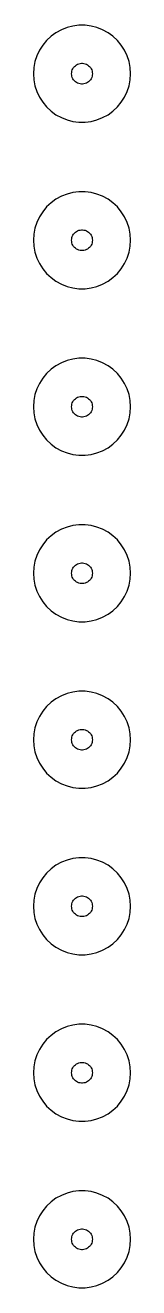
# Model space of a CAD drawing. Header units: metres. Extents: x -7 to 7, y 353 to 727.
# Drawn here: x -7 to 7, y 353 to 535 of the extents above; entities that cross this region are included whole.
import ezdxf

# ---------------------------------------------------------------- set-up
doc = ezdxf.new("R2010")
doc.units = ezdxf.units.M

msp = doc.modelspace()

# ---------------------------------------------------------------- linework, layer by layer
for p, q in [((-4.46196, 533.394), (-5.10277, 532.792)), ((-3.75078, 533.91), (-4.46196, 533.394)), ((-2.98045, 534.334), (-3.75078, 533.91)), ((-2.16312, 534.657), (-2.98045, 534.334)), ((-1.31166, 534.876), (-2.16312, 534.657)), ((-0.439529, 534.986), (-1.31166, 534.876)), ((0.439529, 534.986), (-0.439529, 534.986)), ((1.31166, 534.876), (0.439529, 534.986)), ((2.16312, 534.657), (1.31166, 534.876)), ((2.98045, 534.334), (2.16312, 534.657)), ((3.75078, 533.91), (2.98045, 534.334)), ((4.46196, 533.394), (3.75078, 533.91)), ((5.10277, 532.792), (4.46196, 533.394)), ((-6.13414, 531.372), (-6.50842, 530.577)), ((-5.66312, 532.114), (-6.13414, 531.372)), ((-5.10277, 532.792), (-5.66312, 532.114)), ((5.66312, 532.114), (5.10277, 532.792)), ((6.13414, 531.372), (5.66312, 532.114)), ((6.50842, 530.577), (6.13414, 531.372)), ((-6.78008, 529.741), (-6.94479, 528.877)), ((-6.50842, 530.577), (-6.78008, 529.741)), ((6.78008, 529.741), (6.50842, 530.577)), ((6.94479, 528.877), (6.78008, 529.741)), ((-6.94479, 528.877), (-7, 528)), ((-7, 528), (-6.94479, 527.123)), ((-1.5, 528), (-1.48816, 528.188)), ((-1.48816, 527.812), (-1.5, 528)), ((-1.48816, 528.188), (-1.45287, 528.373)), ((-1.45287, 527.627), (-1.48816, 527.812)), ((-1.45287, 528.373), (-1.39465, 528.552)), ((-1.39465, 528.552), (-1.31445, 528.723)), ((-1.31445, 528.723), (-1.21352, 528.882)), ((-1.21352, 528.882), (-1.09344, 529.027)), ((-1.09344, 529.027), (-0.956131, 529.156)), ((-0.956131, 529.156), (-0.803726, 529.266)), ((-0.803726, 529.266), (-0.638657, 529.357)), ((-0.638657, 529.357), (-0.463516, 529.427)), ((-0.463516, 529.427), (-0.281067, 529.473)), ((-0.281067, 529.473), (-0.094177, 529.497)), ((-0.094177, 529.497), (0.094177, 529.497)), ((0.094177, 529.497), (0.281067, 529.473)), ((0.281067, 529.473), (0.463516, 529.427)), ((0.463516, 529.427), (0.638657, 529.357)), ((0.638657, 529.357), (0.803726, 529.266)), ((0.803726, 529.266), (0.956131, 529.156)), ((0.956131, 529.156), (1.09344, 529.027)), ((1.09344, 529.027), (1.21352, 528.882)), ((1.21352, 528.882), (1.31445, 528.723)), ((1.31445, 528.723), (1.39465, 528.552)), ((1.39465, 528.552), (1.45287, 528.373)), ((1.45287, 528.373), (1.48816, 528.188)), ((1.48816, 527.812), (1.45287, 527.627)), ((1.48816, 528.188), (1.5, 528)), ((1.5, 528), (1.48816, 527.812)), ((7, 528), (6.94479, 528.877)), ((6.94479, 527.123), (7, 528)), ((-6.94479, 527.123), (-6.78008, 526.259)), ((-6.78008, 526.259), (-6.50842, 525.423)), ((-1.39465, 527.448), (-1.45287, 527.627)), ((-1.31445, 527.277), (-1.39465, 527.448)), ((-1.21352, 527.118), (-1.31445, 527.277)), ((-1.09344, 526.973), (-1.21352, 527.118)), ((-0.956131, 526.844), (-1.09344, 526.973)), ((-0.803726, 526.734), (-0.956131, 526.844)), ((-0.638657, 526.643), (-0.803726, 526.734)), ((-0.463516, 526.573), (-0.638657, 526.643)), ((-0.281067, 526.527), (-0.463516, 526.573)), ((-0.094177, 526.503), (-0.281067, 526.527)), ((0.094177, 526.503), (-0.094177, 526.503)), ((0.281067, 526.527), (0.094177, 526.503)), ((0.463516, 526.573), (0.281067, 526.527)), ((0.638657, 526.643), (0.463516, 526.573)), ((0.803726, 526.734), (0.638657, 526.643)), ((0.956131, 526.844), (0.803726, 526.734)), ((1.09344, 526.973), (0.956131, 526.844)), ((1.21352, 527.118), (1.09344, 526.973)), ((1.31445, 527.277), (1.21352, 527.118)), ((1.39465, 527.448), (1.31445, 527.277)), ((1.45287, 527.627), (1.39465, 527.448)), ((6.50842, 525.423), (6.78008, 526.259)), ((6.78008, 526.259), (6.94479, 527.123)), ((-6.50842, 525.423), (-6.13414, 524.628)), ((-6.13414, 524.628), (-5.66312, 523.886)), ((5.66312, 523.886), (6.13414, 524.628)), ((6.13414, 524.628), (6.50842, 525.423)), ((-5.66312, 523.886), (-5.10277, 523.208)), ((-5.10277, 523.208), (-4.46196, 522.606)), ((-4.46196, 522.606), (-3.75078, 522.09)), ((3.75078, 522.09), (4.46196, 522.606)), ((4.46196, 522.606), (5.10277, 523.208)), ((5.10277, 523.208), (5.66312, 523.886)), ((-3.75078, 522.09), (-2.98045, 521.666)), ((-2.98045, 521.666), (-2.16312, 521.343)), ((-2.16312, 521.343), (-1.31166, 521.124)), ((-1.31166, 521.124), (-0.439529, 521.014)), ((-0.439529, 521.014), (0.439529, 521.014)), ((0.439529, 521.014), (1.31166, 521.124)), ((1.31166, 521.124), (2.16312, 521.343)), ((2.16312, 521.343), (2.98045, 521.666)), ((2.98045, 521.666), (3.75078, 522.09)), ((-3.75078, 509.91), (-4.46196, 509.394)), ((-2.98045, 510.334), (-3.75078, 509.91)), ((-2.16312, 510.657), (-2.98045, 510.334)), ((-1.31166, 510.876), (-2.16312, 510.657)), ((-0.439529, 510.986), (-1.31166, 510.876)), ((0.439529, 510.986), (-0.439529, 510.986)), ((1.31166, 510.876), (0.439529, 510.986)), ((2.16312, 510.657), (1.31166, 510.876)), ((2.98045, 510.334), (2.16312, 510.657)), ((3.75078, 509.91), (2.98045, 510.334)), ((4.46196, 509.394), (3.75078, 509.91)), ((-5.66312, 508.114), (-6.13414, 507.372)), ((-5.10277, 508.792), (-5.66312, 508.114)), ((-4.46196, 509.394), (-5.10277, 508.792)), ((5.10277, 508.792), (4.46196, 509.394)), ((5.66312, 508.114), (5.10277, 508.792)), ((6.13414, 507.372), (5.66312, 508.114)), ((-6.50842, 506.577), (-6.78008, 505.741)), ((-6.13414, 507.372), (-6.50842, 506.577)), ((6.50842, 506.577), (6.13414, 507.372)), ((6.78008, 505.741), (6.50842, 506.577)), ((-6.94479, 504.877), (-7, 504)), ((-6.78008, 505.741), (-6.94479, 504.877)), ((-1.5, 504), (-1.48816, 504.188)), ((-1.48816, 504.188), (-1.45287, 504.373)), ((-1.45287, 504.373), (-1.39465, 504.552)), ((-1.39465, 504.552), (-1.31445, 504.723)), ((-1.31445, 504.723), (-1.21352, 504.882)), ((-1.21352, 504.882), (-1.09344, 505.027)), ((-1.09344, 505.027), (-0.956131, 505.156)), ((-0.956131, 505.156), (-0.803726, 505.266)), ((-0.803726, 505.266), (-0.638657, 505.357)), ((-0.638657, 505.357), (-0.463516, 505.427)), ((-0.463516, 505.427), (-0.281067, 505.473)), ((-0.281067, 505.473), (-0.094177, 505.497)), ((-0.094177, 505.497), (0.094177, 505.497)), ((0.094177, 505.497), (0.281067, 505.473)), ((0.281067, 505.473), (0.463516, 505.427)), ((0.463516, 505.427), (0.638657, 505.357)), ((0.638657, 505.357), (0.803726, 505.266)), ((0.803726, 505.266), (0.956131, 505.156)), ((0.956131, 505.156), (1.09344, 505.027)), ((1.09344, 505.027), (1.21352, 504.882)), ((1.21352, 504.882), (1.31445, 504.723)), ((1.31445, 504.723), (1.39465, 504.552)), ((1.39465, 504.552), (1.45287, 504.373)), ((1.45287, 504.373), (1.48816, 504.188)), ((1.48816, 504.188), (1.5, 504)), ((6.94479, 504.877), (6.78008, 505.741)), ((7, 504), (6.94479, 504.877)), ((-7, 504), (-6.94479, 503.123)), ((-6.94479, 503.123), (-6.78008, 502.259)), ((-6.78008, 502.259), (-6.50842, 501.423)), ((-1.48816, 503.812), (-1.5, 504)), ((-1.45287, 503.627), (-1.48816, 503.812)), ((-1.39465, 503.448), (-1.45287, 503.627)), ((-1.31445, 503.277), (-1.39465, 503.448)), ((-1.21352, 503.118), (-1.31445, 503.277)), ((-1.09344, 502.973), (-1.21352, 503.118)), ((-0.956131, 502.844), (-1.09344, 502.973)), ((-0.803726, 502.734), (-0.956131, 502.844)), ((-0.638657, 502.643), (-0.803726, 502.734)), ((-0.463516, 502.573), (-0.638657, 502.643)), ((-0.281067, 502.527), (-0.463516, 502.573)), ((-0.094177, 502.503), (-0.281067, 502.527)), ((0.094177, 502.503), (-0.094177, 502.503)), ((0.281067, 502.527), (0.094177, 502.503)), ((0.463516, 502.573), (0.281067, 502.527)), ((0.638657, 502.643), (0.463516, 502.573)), ((0.803726, 502.734), (0.638657, 502.643)), ((0.956131, 502.844), (0.803726, 502.734)), ((1.09344, 502.973), (0.956131, 502.844)), ((1.21352, 503.118), (1.09344, 502.973)), ((1.31445, 503.277), (1.21352, 503.118)), ((1.39465, 503.448), (1.31445, 503.277)), ((1.45287, 503.627), (1.39465, 503.448)), ((1.48816, 503.812), (1.45287, 503.627)), ((1.5, 504), (1.48816, 503.812)), ((6.50842, 501.423), (6.78008, 502.259)), ((6.78008, 502.259), (6.94479, 503.123)), ((6.94479, 503.123), (7, 504)), ((-6.50842, 501.423), (-6.13414, 500.628)), ((-6.13414, 500.628), (-5.66312, 499.886)), ((5.66312, 499.886), (6.13414, 500.628)), ((6.13414, 500.628), (6.50842, 501.423)), ((-5.66312, 499.886), (-5.10277, 499.208)), ((-5.10277, 499.208), (-4.46196, 498.606)), ((-4.46196, 498.606), (-3.75078, 498.09)), ((3.75078, 498.09), (4.46196, 498.606)), ((4.46196, 498.606), (5.10277, 499.208)), ((5.10277, 499.208), (5.66312, 499.886)), ((-3.75078, 498.09), (-2.98045, 497.666)), ((-2.98045, 497.666), (-2.16312, 497.343)), ((-2.16312, 497.343), (-1.31166, 497.124)), ((-1.31166, 497.124), (-0.439529, 497.014)), ((-0.439529, 497.014), (0.439529, 497.014)), ((0.439529, 497.014), (1.31166, 497.124)), ((1.31166, 497.124), (2.16312, 497.343)), ((2.16312, 497.343), (2.98045, 497.666)), ((2.98045, 497.666), (3.75078, 498.09)), ((-3.75078, 485.91), (-4.46196, 485.394)), ((-2.98045, 486.334), (-3.75078, 485.91)), ((-2.16312, 486.657), (-2.98045, 486.334)), ((-1.31166, 486.876), (-2.16312, 486.657)), ((-0.439529, 486.986), (-1.31166, 486.876)), ((0.439529, 486.986), (-0.439529, 486.986)), ((1.31166, 486.876), (0.439529, 486.986)), ((2.16312, 486.657), (1.31166, 486.876)), ((2.98045, 486.334), (2.16312, 486.657)), ((3.75078, 485.91), (2.98045, 486.334)), ((4.46196, 485.394), (3.75078, 485.91)), ((-5.66312, 484.114), (-6.13414, 483.372)), ((-5.10277, 484.792), (-5.66312, 484.114)), ((-4.46196, 485.394), (-5.10277, 484.792)), ((5.10277, 484.792), (4.46196, 485.394)), ((5.66312, 484.114), (5.10277, 484.792)), ((6.13414, 483.372), (5.66312, 484.114)), ((-6.50842, 482.577), (-6.78008, 481.741)), ((-6.13414, 483.372), (-6.50842, 482.577)), ((6.50842, 482.577), (6.13414, 483.372)), ((6.78008, 481.741), (6.50842, 482.577)), ((-6.94479, 480.877), (-7, 480)), ((-6.78008, 481.741), (-6.94479, 480.877)), ((-1.45287, 480.373), (-1.39465, 480.552)), ((-1.39465, 480.552), (-1.31445, 480.723)), ((-1.31445, 480.723), (-1.21352, 480.882)), ((-1.21352, 480.882), (-1.09344, 481.027)), ((-1.09344, 481.027), (-0.956131, 481.156)), ((-0.956131, 481.156), (-0.803726, 481.266)), ((-0.803726, 481.266), (-0.638657, 481.357)), ((-0.638657, 481.357), (-0.463516, 481.427)), ((-0.463516, 481.427), (-0.281067, 481.473)), ((-0.281067, 481.473), (-0.094177, 481.497)), ((-0.094177, 481.497), (0.094177, 481.497)), ((0.094177, 481.497), (0.281067, 481.473)), ((0.281067, 481.473), (0.463516, 481.427)), ((0.463516, 481.427), (0.638657, 481.357)), ((0.638657, 481.357), (0.803726, 481.266)), ((0.803726, 481.266), (0.956131, 481.156)), ((0.956131, 481.156), (1.09344, 481.027)), ((1.09344, 481.027), (1.21352, 480.882)), ((1.21352, 480.882), (1.31445, 480.723)), ((1.31445, 480.723), (1.39465, 480.552)), ((1.39465, 480.552), (1.45287, 480.373)), ((6.94479, 480.877), (6.78008, 481.741)), ((7, 480), (6.94479, 480.877)), ((-7, 480), (-6.94479, 479.123)), ((-6.94479, 479.123), (-6.78008, 478.259)), ((-1.5, 480), (-1.48816, 480.188)), ((-1.48816, 479.812), (-1.5, 480)), ((-1.48816, 480.188), (-1.45287, 480.373)), ((-1.45287, 479.627), (-1.48816, 479.812)), ((-1.39465, 479.448), (-1.45287, 479.627)), ((-1.31445, 479.277), (-1.39465, 479.448)), ((-1.21352, 479.118), (-1.31445, 479.277)), ((-1.09344, 478.973), (-1.21352, 479.118)), ((-0.956131, 478.844), (-1.09344, 478.973)), ((-0.803726, 478.734), (-0.956131, 478.844)), ((-0.638657, 478.643), (-0.803726, 478.734)), ((-0.463516, 478.573), (-0.638657, 478.643)), ((0.638657, 478.643), (0.463516, 478.573)), ((0.803726, 478.734), (0.638657, 478.643)), ((0.956131, 478.844), (0.803726, 478.734)), ((1.09344, 478.973), (0.956131, 478.844)), ((1.21352, 479.118), (1.09344, 478.973)), ((1.31445, 479.277), (1.21352, 479.118)), ((1.39465, 479.448), (1.31445, 479.277)), ((1.45287, 479.627), (1.39465, 479.448)), ((1.45287, 480.373), (1.48816, 480.188)), ((1.48816, 479.812), (1.45287, 479.627)), ((1.48816, 480.188), (1.5, 480)), ((1.5, 480), (1.48816, 479.812)), ((6.78008, 478.259), (6.94479, 479.123)), ((6.94479, 479.123), (7, 480)), ((-6.78008, 478.259), (-6.50842, 477.423)), ((-6.50842, 477.423), (-6.13414, 476.628)), ((-0.281067, 478.527), (-0.463516, 478.573)), ((-0.094177, 478.503), (-0.281067, 478.527)), ((0.094177, 478.503), (-0.094177, 478.503)), ((0.281067, 478.527), (0.094177, 478.503)), ((0.463516, 478.573), (0.281067, 478.527)), ((6.13414, 476.628), (6.50842, 477.423)), ((6.50842, 477.423), (6.78008, 478.259)), ((-6.13414, 476.628), (-5.66312, 475.886)), ((-5.66312, 475.886), (-5.10277, 475.208)), ((-5.10277, 475.208), (-4.46196, 474.606)), ((4.46196, 474.606), (5.10277, 475.208)), ((5.10277, 475.208), (5.66312, 475.886)), ((5.66312, 475.886), (6.13414, 476.628)), ((-4.46196, 474.606), (-3.75078, 474.09)), ((-3.75078, 474.09), (-2.98045, 473.666)), ((-2.98045, 473.666), (-2.16312, 473.343)), ((-2.16312, 473.343), (-1.31166, 473.124)), ((1.31166, 473.124), (2.16312, 473.343)), ((2.16312, 473.343), (2.98045, 473.666)), ((2.98045, 473.666), (3.75078, 474.09)), ((3.75078, 474.09), (4.46196, 474.606)), ((-1.31166, 473.124), (-0.439529, 473.014)), ((-0.439529, 473.014), (0.439529, 473.014)), ((0.439529, 473.014), (1.31166, 473.124)), ((-2.98045, 462.334), (-3.75078, 461.91)), ((-2.16312, 462.657), (-2.98045, 462.334)), ((-1.31166, 462.876), (-2.16312, 462.657)), ((-0.439529, 462.986), (-1.31166, 462.876)), ((0.439529, 462.986), (-0.439529, 462.986)), ((1.31166, 462.876), (0.439529, 462.986)), ((2.16312, 462.657), (1.31166, 462.876)), ((2.98045, 462.334), (2.16312, 462.657)), ((3.75078, 461.91), (2.98045, 462.334)), ((-5.10277, 460.792), (-5.66312, 460.114)), ((-4.46196, 461.394), (-5.10277, 460.792)), ((-3.75078, 461.91), (-4.46196, 461.394)), ((4.46196, 461.394), (3.75078, 461.91)), ((5.10277, 460.792), (4.46196, 461.394)), ((5.66312, 460.114), (5.10277, 460.792)), ((-6.50842, 458.577), (-6.78008, 457.741)), ((-6.13414, 459.372), (-6.50842, 458.577)), ((-5.66312, 460.114), (-6.13414, 459.372)), ((6.13414, 459.372), (5.66312, 460.114)), ((6.50842, 458.577), (6.13414, 459.372)), ((6.78008, 457.741), (6.50842, 458.577)), ((-6.94479, 456.877), (-7, 456)), ((-6.78008, 457.741), (-6.94479, 456.877)), ((-1.31445, 456.723), (-1.21352, 456.882)), ((-1.21352, 456.882), (-1.09344, 457.027)), ((-1.09344, 457.027), (-0.956131, 457.156)), ((-0.956131, 457.156), (-0.803726, 457.266)), ((-0.803726, 457.266), (-0.638657, 457.357)), ((-0.638657, 457.357), (-0.463516, 457.427)), ((-0.463516, 457.427), (-0.281067, 457.473)), ((-0.281067, 457.473), (-0.094177, 457.497)), ((-0.094177, 457.497), (0.094177, 457.497)), ((0.094177, 457.497), (0.281067, 457.473)), ((0.281067, 457.473), (0.463516, 457.427)), ((0.463516, 457.427), (0.638657, 457.357)), ((0.638657, 457.357), (0.803726, 457.266)), ((0.803726, 457.266), (0.956131, 457.156)), ((0.956131, 457.156), (1.09344, 457.027)), ((1.09344, 457.027), (1.21352, 456.882)), ((1.21352, 456.882), (1.31445, 456.723)), ((6.94479, 456.877), (6.78008, 457.741)), ((7, 456), (6.94479, 456.877)), ((-7, 456), (-6.94479, 455.123)), ((-6.94479, 455.123), (-6.78008, 454.259)), ((-1.5, 456), (-1.48816, 456.188)), ((-1.48816, 455.812), (-1.5, 456)), ((-1.48816, 456.188), (-1.45287, 456.373)), ((-1.45287, 455.627), (-1.48816, 455.812)), ((-1.45287, 456.373), (-1.39465, 456.552)), ((-1.39465, 455.448), (-1.45287, 455.627)), ((-1.39465, 456.552), (-1.31445, 456.723)), ((-1.31445, 455.277), (-1.39465, 455.448)), ((-1.21352, 455.118), (-1.31445, 455.277)), ((-1.09344, 454.973), (-1.21352, 455.118)), ((-0.956131, 454.844), (-1.09344, 454.973)), ((1.09344, 454.973), (0.956131, 454.844)), ((1.21352, 455.118), (1.09344, 454.973)), ((1.31445, 455.277), (1.21352, 455.118)), ((1.31445, 456.723), (1.39465, 456.552)), ((1.39465, 455.448), (1.31445, 455.277)), ((1.39465, 456.552), (1.45287, 456.373)), ((1.45287, 455.627), (1.39465, 455.448)), ((1.45287, 456.373), (1.48816, 456.188)), ((1.48816, 455.812), (1.45287, 455.627)), ((1.48816, 456.188), (1.5, 456)), ((1.5, 456), (1.48816, 455.812)), ((6.78008, 454.259), (6.94479, 455.123)), ((6.94479, 455.123), (7, 456)), ((-6.78008, 454.259), (-6.50842, 453.423)), ((-6.50842, 453.423), (-6.13414, 452.628)), ((-0.803726, 454.734), (-0.956131, 454.844)), ((-0.638657, 454.643), (-0.803726, 454.734)), ((-0.463516, 454.573), (-0.638657, 454.643)), ((-0.281067, 454.527), (-0.463516, 454.573)), ((-0.094177, 454.503), (-0.281067, 454.527)), ((0.094177, 454.503), (-0.094177, 454.503)), ((0.281067, 454.527), (0.094177, 454.503)), ((0.463516, 454.573), (0.281067, 454.527)), ((0.638657, 454.643), (0.463516, 454.573)), ((0.803726, 454.734), (0.638657, 454.643)), ((0.956131, 454.844), (0.803726, 454.734)), ((6.13414, 452.628), (6.50842, 453.423)), ((6.50842, 453.423), (6.78008, 454.259)), ((-6.13414, 452.628), (-5.66312, 451.886)), ((-5.66312, 451.886), (-5.10277, 451.208)), ((5.10277, 451.208), (5.66312, 451.886)), ((5.66312, 451.886), (6.13414, 452.628)), ((-5.10277, 451.208), (-4.46196, 450.606)), ((-4.46196, 450.606), (-3.75078, 450.09)), ((-3.75078, 450.09), (-2.98045, 449.666)), ((-2.98045, 449.666), (-2.16312, 449.343)), ((2.16312, 449.343), (2.98045, 449.666)), ((2.98045, 449.666), (3.75078, 450.09)), ((3.75078, 450.09), (4.46196, 450.606)), ((4.46196, 450.606), (5.10277, 451.208)), ((-2.16312, 449.343), (-1.31166, 449.124)), ((-1.31166, 449.124), (-0.439529, 449.014)), ((-0.439529, 449.014), (0.439529, 449.014)), ((0.439529, 449.014), (1.31166, 449.124)), ((1.31166, 449.124), (2.16312, 449.343)), ((-2.16312, 438.657), (-2.98045, 438.334)), ((-1.31166, 438.876), (-2.16312, 438.657)), ((-0.439529, 438.986), (-1.31166, 438.876)), ((0.439529, 438.986), (-0.439529, 438.986)), ((1.31166, 438.876), (0.439529, 438.986)), ((2.16312, 438.657), (1.31166, 438.876)), ((2.98045, 438.334), (2.16312, 438.657)), ((-5.10277, 436.792), (-5.66312, 436.114)), ((-4.46196, 437.394), (-5.10277, 436.792)), ((-3.75078, 437.91), (-4.46196, 437.394)), ((-2.98045, 438.334), (-3.75078, 437.91)), ((3.75078, 437.91), (2.98045, 438.334)), ((4.46196, 437.394), (3.75078, 437.91)), ((5.10277, 436.792), (4.46196, 437.394)), ((5.66312, 436.114), (5.10277, 436.792)), ((-6.13414, 435.372), (-6.50842, 434.577)), ((-5.66312, 436.114), (-6.13414, 435.372)), ((6.13414, 435.372), (5.66312, 436.114)), ((6.50842, 434.577), (6.13414, 435.372)), ((-6.78008, 433.741), (-6.94479, 432.877)), ((-6.50842, 434.577), (-6.78008, 433.741)), ((-1.09344, 433.027), (-0.956131, 433.156)), ((-0.956131, 433.156), (-0.803726, 433.266)), ((-0.803726, 433.266), (-0.638657, 433.357)), ((-0.638657, 433.357), (-0.463516, 433.427)), ((-0.463516, 433.427), (-0.281067, 433.473)), ((-0.281067, 433.473), (-0.094177, 433.497)), ((-0.094177, 433.497), (0.094177, 433.497)), ((0.094177, 433.497), (0.281067, 433.473)), ((0.281067, 433.473), (0.463516, 433.427)), ((0.463516, 433.427), (0.638657, 433.357)), ((0.638657, 433.357), (0.803726, 433.266)), ((0.803726, 433.266), (0.956131, 433.156)), ((0.956131, 433.156), (1.09344, 433.027)), ((6.78008, 433.741), (6.50842, 434.577)), ((6.94479, 432.877), (6.78008, 433.741)), ((-6.94479, 432.877), (-7, 432)), ((-7, 432), (-6.94479, 431.123)), ((-1.5, 432), (-1.48816, 432.188)), ((-1.48816, 431.812), (-1.5, 432)), ((-1.48816, 432.188), (-1.45287, 432.373)), ((-1.45287, 431.627), (-1.48816, 431.812)), ((-1.45287, 432.373), (-1.39465, 432.552)), ((-1.39465, 431.448), (-1.45287, 431.627)), ((-1.39465, 432.552), (-1.31445, 432.723)), ((-1.31445, 431.277), (-1.39465, 431.448)), ((-1.31445, 432.723), (-1.21352, 432.882)), ((-1.21352, 431.118), (-1.31445, 431.277)), ((-1.21352, 432.882), (-1.09344, 433.027)), ((1.09344, 433.027), (1.21352, 432.882)), ((1.21352, 432.882), (1.31445, 432.723)), ((1.31445, 431.277), (1.21352, 431.118)), ((1.31445, 432.723), (1.39465, 432.552)), ((1.39465, 431.448), (1.31445, 431.277)), ((1.39465, 432.552), (1.45287, 432.373)), ((1.45287, 431.627), (1.39465, 431.448)), ((1.45287, 432.373), (1.48816, 432.188)), ((1.48816, 431.812), (1.45287, 431.627)), ((1.48816, 432.188), (1.5, 432)), ((1.5, 432), (1.48816, 431.812)), ((7, 432), (6.94479, 432.877)), ((6.94479, 431.123), (7, 432)), ((-6.94479, 431.123), (-6.78008, 430.259)), ((-6.78008, 430.259), (-6.50842, 429.423)), ((-1.09344, 430.973), (-1.21352, 431.118)), ((-0.956131, 430.844), (-1.09344, 430.973)), ((-0.803726, 430.734), (-0.956131, 430.844)), ((-0.638657, 430.643), (-0.803726, 430.734)), ((-0.463516, 430.573), (-0.638657, 430.643)), ((-0.281067, 430.527), (-0.463516, 430.573)), ((-0.094177, 430.503), (-0.281067, 430.527)), ((0.094177, 430.503), (-0.094177, 430.503)), ((0.281067, 430.527), (0.094177, 430.503)), ((0.463516, 430.573), (0.281067, 430.527)), ((0.638657, 430.643), (0.463516, 430.573)), ((0.803726, 430.734), (0.638657, 430.643)), ((0.956131, 430.844), (0.803726, 430.734)), ((1.09344, 430.973), (0.956131, 430.844)), ((1.21352, 431.118), (1.09344, 430.973)), ((6.50842, 429.423), (6.78008, 430.259)), ((6.78008, 430.259), (6.94479, 431.123)), ((-6.50842, 429.423), (-6.13414, 428.628)), ((-6.13414, 428.628), (-5.66312, 427.886)), ((-5.66312, 427.886), (-5.10277, 427.208)), ((5.10277, 427.208), (5.66312, 427.886)), ((5.66312, 427.886), (6.13414, 428.628)), ((6.13414, 428.628), (6.50842, 429.423)), ((-5.10277, 427.208), (-4.46196, 426.606)), ((-4.46196, 426.606), (-3.75078, 426.09)), ((-3.75078, 426.09), (-2.98045, 425.666)), ((2.98045, 425.666), (3.75078, 426.09)), ((3.75078, 426.09), (4.46196, 426.606)), ((4.46196, 426.606), (5.10277, 427.208)), ((-2.98045, 425.666), (-2.16312, 425.343)), ((-2.16312, 425.343), (-1.31166, 425.124)), ((-1.31166, 425.124), (-0.439529, 425.014)), ((-0.439529, 425.014), (0.439529, 425.014)), ((0.439529, 425.014), (1.31166, 425.124)), ((1.31166, 425.124), (2.16312, 425.343)), ((2.16312, 425.343), (2.98045, 425.666)), ((-0.439529, 414.986), (-1.31166, 414.876)), ((0.439529, 414.986), (-0.439529, 414.986)), ((1.31166, 414.876), (0.439529, 414.986)), ((-4.46196, 413.394), (-5.10277, 412.792)), ((-3.75078, 413.91), (-4.46196, 413.394)), ((-2.98045, 414.334), (-3.75078, 413.91)), ((-2.16312, 414.657), (-2.98045, 414.334)), ((-1.31166, 414.876), (-2.16312, 414.657)), ((2.16312, 414.657), (1.31166, 414.876)), ((2.98045, 414.334), (2.16312, 414.657)), ((3.75078, 413.91), (2.98045, 414.334)), ((4.46196, 413.394), (3.75078, 413.91)), ((5.10277, 412.792), (4.46196, 413.394)), ((-6.13414, 411.372), (-6.50842, 410.577)), ((-5.66312, 412.114), (-6.13414, 411.372)), ((-5.10277, 412.792), (-5.66312, 412.114)), ((5.66312, 412.114), (5.10277, 412.792)), ((6.13414, 411.372), (5.66312, 412.114)), ((6.50842, 410.577), (6.13414, 411.372)), ((-6.78008, 409.741), (-6.94479, 408.877)), ((-6.50842, 410.577), (-6.78008, 409.741)), ((-0.463516, 409.427), (-0.281067, 409.473)), ((-0.281067, 409.473), (-0.094177, 409.497)), ((-0.094177, 409.497), (0.094177, 409.497)), ((0.094177, 409.497), (0.281067, 409.473)), ((0.281067, 409.473), (0.463516, 409.427)), ((6.78008, 409.741), (6.50842, 410.577)), ((6.94479, 408.877), (6.78008, 409.741)), ((-6.94479, 408.877), (-7, 408)), ((-7, 408), (-6.94479, 407.123)), ((-1.5, 408), (-1.48816, 408.188)), ((-1.48816, 407.812), (-1.5, 408)), ((-1.48816, 408.188), (-1.45287, 408.373)), ((-1.45287, 407.627), (-1.48816, 407.812)), ((-1.45287, 408.373), (-1.39465, 408.552)), ((-1.39465, 407.448), (-1.45287, 407.627)), ((-1.39465, 408.552), (-1.31445, 408.723)), ((-1.31445, 408.723), (-1.21352, 408.882)), ((-1.21352, 408.882), (-1.09344, 409.027)), ((-1.09344, 409.027), (-0.956131, 409.156)), ((-0.956131, 409.156), (-0.803726, 409.266)), ((-0.803726, 409.266), (-0.638657, 409.357)), ((-0.638657, 409.357), (-0.463516, 409.427)), ((0.463516, 409.427), (0.638657, 409.357)), ((0.638657, 409.357), (0.803726, 409.266)), ((0.803726, 409.266), (0.956131, 409.156)), ((0.956131, 409.156), (1.09344, 409.027)), ((1.09344, 409.027), (1.21352, 408.882)), ((1.21352, 408.882), (1.31445, 408.723)), ((1.31445, 408.723), (1.39465, 408.552)), ((1.39465, 408.552), (1.45287, 408.373)), ((1.45287, 407.627), (1.39465, 407.448)), ((1.45287, 408.373), (1.48816, 408.188)), ((1.48816, 407.812), (1.45287, 407.627)), ((1.48816, 408.188), (1.5, 408)), ((1.5, 408), (1.48816, 407.812)), ((7, 408), (6.94479, 408.877)), ((6.94479, 407.123), (7, 408)), ((-6.94479, 407.123), (-6.78008, 406.259)), ((-6.78008, 406.259), (-6.50842, 405.423)), ((-1.31445, 407.277), (-1.39465, 407.448)), ((-1.21352, 407.118), (-1.31445, 407.277)), ((-1.09344, 406.973), (-1.21352, 407.118)), ((-0.956131, 406.844), (-1.09344, 406.973)), ((-0.803726, 406.734), (-0.956131, 406.844)), ((-0.638657, 406.643), (-0.803726, 406.734)), ((-0.463516, 406.573), (-0.638657, 406.643)), ((-0.281067, 406.527), (-0.463516, 406.573)), ((-0.094177, 406.503), (-0.281067, 406.527)), ((0.094177, 406.503), (-0.094177, 406.503)), ((0.281067, 406.527), (0.094177, 406.503)), ((0.463516, 406.573), (0.281067, 406.527)), ((0.638657, 406.643), (0.463516, 406.573)), ((0.803726, 406.734), (0.638657, 406.643)), ((0.956131, 406.844), (0.803726, 406.734)), ((1.09344, 406.973), (0.956131, 406.844)), ((1.21352, 407.118), (1.09344, 406.973)), ((1.31445, 407.277), (1.21352, 407.118)), ((1.39465, 407.448), (1.31445, 407.277)), ((6.50842, 405.423), (6.78008, 406.259)), ((6.78008, 406.259), (6.94479, 407.123)), ((-6.50842, 405.423), (-6.13414, 404.628)), ((-6.13414, 404.628), (-5.66312, 403.886)), ((5.66312, 403.886), (6.13414, 404.628)), ((6.13414, 404.628), (6.50842, 405.423)), ((-5.66312, 403.886), (-5.10277, 403.208)), ((-5.10277, 403.208), (-4.46196, 402.606)), ((-4.46196, 402.606), (-3.75078, 402.09)), ((3.75078, 402.09), (4.46196, 402.606)), ((4.46196, 402.606), (5.10277, 403.208)), ((5.10277, 403.208), (5.66312, 403.886)), ((-3.75078, 402.09), (-2.98045, 401.666)), ((-2.98045, 401.666), (-2.16312, 401.343)), ((-2.16312, 401.343), (-1.31166, 401.124)), ((-1.31166, 401.124), (-0.439529, 401.014)), ((-0.439529, 401.014), (0.439529, 401.014)), ((0.439529, 401.014), (1.31166, 401.124)), ((1.31166, 401.124), (2.16312, 401.343)), ((2.16312, 401.343), (2.98045, 401.666)), ((2.98045, 401.666), (3.75078, 402.09)), ((-3.75078, 389.91), (-4.46196, 389.394)), ((-2.98045, 390.334), (-3.75078, 389.91)), ((-2.16312, 390.657), (-2.98045, 390.334)), ((-1.31166, 390.876), (-2.16312, 390.657)), ((-0.439529, 390.986), (-1.31166, 390.876)), ((0.439529, 390.986), (-0.439529, 390.986)), ((1.31166, 390.876), (0.439529, 390.986)), ((2.16312, 390.657), (1.31166, 390.876)), ((2.98045, 390.334), (2.16312, 390.657)), ((3.75078, 389.91), (2.98045, 390.334)), ((4.46196, 389.394), (3.75078, 389.91)), ((-5.66312, 388.114), (-6.13414, 387.372)), ((-5.10277, 388.792), (-5.66312, 388.114)), ((-4.46196, 389.394), (-5.10277, 388.792)), ((5.10277, 388.792), (4.46196, 389.394)), ((5.66312, 388.114), (5.10277, 388.792)), ((6.13414, 387.372), (5.66312, 388.114)), ((-6.50842, 386.577), (-6.78008, 385.741)), ((-6.13414, 387.372), (-6.50842, 386.577)), ((6.50842, 386.577), (6.13414, 387.372)), ((6.78008, 385.741), (6.50842, 386.577)), ((-6.94479, 384.877), (-7, 384)), ((-7, 384), (-6.94479, 383.123)), ((-6.78008, 385.741), (-6.94479, 384.877)), ((-1.5, 384), (-1.48816, 384.188)), ((-1.48816, 383.812), (-1.5, 384)), ((-1.48816, 384.188), (-1.45287, 384.373)), ((-1.45287, 384.373), (-1.39465, 384.552)), ((-1.39465, 384.552), (-1.31445, 384.723)), ((-1.31445, 384.723), (-1.21352, 384.882)), ((-1.21352, 384.882), (-1.09344, 385.027)), ((-1.09344, 385.027), (-0.956131, 385.156)), ((-0.956131, 385.156), (-0.803726, 385.266)), ((-0.803726, 385.266), (-0.638657, 385.357)), ((-0.638657, 385.357), (-0.463516, 385.427)), ((-0.463516, 385.427), (-0.281067, 385.473)), ((-0.281067, 385.473), (-0.094177, 385.497)), ((-0.094177, 385.497), (0.094177, 385.497)), ((0.094177, 385.497), (0.281067, 385.473)), ((0.281067, 385.473), (0.463516, 385.427)), ((0.463516, 385.427), (0.638657, 385.357)), ((0.638657, 385.357), (0.803726, 385.266)), ((0.803726, 385.266), (0.956131, 385.156)), ((0.956131, 385.156), (1.09344, 385.027)), ((1.09344, 385.027), (1.21352, 384.882)), ((1.21352, 384.882), (1.31445, 384.723)), ((1.31445, 384.723), (1.39465, 384.552)), ((1.39465, 384.552), (1.45287, 384.373)), ((1.45287, 384.373), (1.48816, 384.188)), ((1.48816, 384.188), (1.5, 384)), ((1.5, 384), (1.48816, 383.812)), ((6.94479, 384.877), (6.78008, 385.741)), ((7, 384), (6.94479, 384.877)), ((6.94479, 383.123), (7, 384)), ((-6.94479, 383.123), (-6.78008, 382.259)), ((-6.78008, 382.259), (-6.50842, 381.423)), ((-1.45287, 383.627), (-1.48816, 383.812)), ((-1.39465, 383.448), (-1.45287, 383.627)), ((-1.31445, 383.277), (-1.39465, 383.448)), ((-1.21352, 383.118), (-1.31445, 383.277)), ((-1.09344, 382.973), (-1.21352, 383.118)), ((-0.956131, 382.844), (-1.09344, 382.973)), ((-0.803726, 382.734), (-0.956131, 382.844)), ((-0.638657, 382.643), (-0.803726, 382.734)), ((-0.463516, 382.573), (-0.638657, 382.643)), ((-0.281067, 382.527), (-0.463516, 382.573)), ((-0.094177, 382.503), (-0.281067, 382.527)), ((0.094177, 382.503), (-0.094177, 382.503)), ((0.281067, 382.527), (0.094177, 382.503)), ((0.463516, 382.573), (0.281067, 382.527)), ((0.638657, 382.643), (0.463516, 382.573)), ((0.803726, 382.734), (0.638657, 382.643)), ((0.956131, 382.844), (0.803726, 382.734)), ((1.09344, 382.973), (0.956131, 382.844)), ((1.21352, 383.118), (1.09344, 382.973)), ((1.31445, 383.277), (1.21352, 383.118)), ((1.39465, 383.448), (1.31445, 383.277)), ((1.45287, 383.627), (1.39465, 383.448)), ((1.48816, 383.812), (1.45287, 383.627)), ((6.50842, 381.423), (6.78008, 382.259)), ((6.78008, 382.259), (6.94479, 383.123)), ((-6.50842, 381.423), (-6.13414, 380.628)), ((-6.13414, 380.628), (-5.66312, 379.886)), ((5.66312, 379.886), (6.13414, 380.628)), ((6.13414, 380.628), (6.50842, 381.423)), ((-5.66312, 379.886), (-5.10277, 379.208)), ((-5.10277, 379.208), (-4.46196, 378.606)), ((-4.46196, 378.606), (-3.75078, 378.09)), ((3.75078, 378.09), (4.46196, 378.606)), ((4.46196, 378.606), (5.10277, 379.208)), ((5.10277, 379.208), (5.66312, 379.886)), ((-3.75078, 378.09), (-2.98045, 377.666)), ((-2.98045, 377.666), (-2.16312, 377.343)), ((-2.16312, 377.343), (-1.31166, 377.124)), ((-1.31166, 377.124), (-0.439529, 377.014)), ((-0.439529, 377.014), (0.439529, 377.014)), ((0.439529, 377.014), (1.31166, 377.124)), ((1.31166, 377.124), (2.16312, 377.343)), ((2.16312, 377.343), (2.98045, 377.666)), ((2.98045, 377.666), (3.75078, 378.09)), ((-3.75078, 365.91), (-4.46196, 365.394)), ((-2.98045, 366.334), (-3.75078, 365.91)), ((-2.16312, 366.657), (-2.98045, 366.334)), ((-1.31166, 366.876), (-2.16312, 366.657)), ((-0.439529, 366.986), (-1.31166, 366.876)), ((0.439529, 366.986), (-0.439529, 366.986)), ((1.31166, 366.876), (0.439529, 366.986)), ((2.16312, 366.657), (1.31166, 366.876)), ((2.98045, 366.334), (2.16312, 366.657)), ((3.75078, 365.91), (2.98045, 366.334)), ((4.46196, 365.394), (3.75078, 365.91)), ((-5.66312, 364.114), (-6.13414, 363.372)), ((-5.10277, 364.792), (-5.66312, 364.114)), ((-4.46196, 365.394), (-5.10277, 364.792)), ((5.10277, 364.792), (4.46196, 365.394)), ((5.66312, 364.114), (5.10277, 364.792)), ((6.13414, 363.372), (5.66312, 364.114)), ((-6.50842, 362.577), (-6.78008, 361.741)), ((-6.13414, 363.372), (-6.50842, 362.577)), ((6.50842, 362.577), (6.13414, 363.372)), ((6.78008, 361.741), (6.50842, 362.577)), ((-6.94479, 360.877), (-7, 360)), ((-6.78008, 361.741), (-6.94479, 360.877)), ((-1.48816, 360.188), (-1.45287, 360.373)), ((-1.45287, 360.373), (-1.39465, 360.552)), ((-1.39465, 360.552), (-1.31445, 360.723)), ((-1.31445, 360.723), (-1.21352, 360.882)), ((-1.21352, 360.882), (-1.09344, 361.027)), ((-1.09344, 361.027), (-0.956131, 361.156)), ((-0.956131, 361.156), (-0.803726, 361.266)), ((-0.803726, 361.266), (-0.638657, 361.357)), ((-0.638657, 361.357), (-0.463516, 361.427)), ((-0.463516, 361.427), (-0.281067, 361.473)), ((-0.281067, 361.473), (-0.094177, 361.497)), ((-0.094177, 361.497), (0.094177, 361.497)), ((0.094177, 361.497), (0.281067, 361.473)), ((0.281067, 361.473), (0.463516, 361.427)), ((0.463516, 361.427), (0.638657, 361.357)), ((0.638657, 361.357), (0.803726, 361.266)), ((0.803726, 361.266), (0.956131, 361.156)), ((0.956131, 361.156), (1.09344, 361.027)), ((1.09344, 361.027), (1.21352, 360.882)), ((1.21352, 360.882), (1.31445, 360.723)), ((1.31445, 360.723), (1.39465, 360.552)), ((1.39465, 360.552), (1.45287, 360.373)), ((1.45287, 360.373), (1.48816, 360.188)), ((6.94479, 360.877), (6.78008, 361.741)), ((7, 360), (6.94479, 360.877)), ((-7, 360), (-6.94479, 359.123)), ((-6.94479, 359.123), (-6.78008, 358.259)), ((-1.5, 360), (-1.48816, 360.188)), ((-1.48816, 359.812), (-1.5, 360)), ((-1.45287, 359.627), (-1.48816, 359.812)), ((-1.39465, 359.448), (-1.45287, 359.627)), ((-1.31445, 359.277), (-1.39465, 359.448)), ((-1.21352, 359.118), (-1.31445, 359.277)), ((-1.09344, 358.973), (-1.21352, 359.118)), ((-0.956131, 358.844), (-1.09344, 358.973)), ((-0.803726, 358.734), (-0.956131, 358.844)), ((-0.638657, 358.643), (-0.803726, 358.734)), ((-0.463516, 358.573), (-0.638657, 358.643)), ((-0.281067, 358.527), (-0.463516, 358.573)), ((-0.094177, 358.503), (-0.281067, 358.527)), ((0.094177, 358.503), (-0.094177, 358.503)), ((0.281067, 358.527), (0.094177, 358.503)), ((0.463516, 358.573), (0.281067, 358.527)), ((0.638657, 358.643), (0.463516, 358.573)), ((0.803726, 358.734), (0.638657, 358.643)), ((0.956131, 358.844), (0.803726, 358.734)), ((1.09344, 358.973), (0.956131, 358.844)), ((1.21352, 359.118), (1.09344, 358.973)), ((1.31445, 359.277), (1.21352, 359.118)), ((1.39465, 359.448), (1.31445, 359.277)), ((1.45287, 359.627), (1.39465, 359.448)), ((1.48816, 359.812), (1.45287, 359.627)), ((1.48816, 360.188), (1.5, 360)), ((1.5, 360), (1.48816, 359.812)), ((6.78008, 358.259), (6.94479, 359.123)), ((6.94479, 359.123), (7, 360)), ((-6.78008, 358.259), (-6.50842, 357.423)), ((-6.50842, 357.423), (-6.13414, 356.628)), ((6.13414, 356.628), (6.50842, 357.423)), ((6.50842, 357.423), (6.78008, 358.259)), ((-6.13414, 356.628), (-5.66312, 355.886)), ((-5.66312, 355.886), (-5.10277, 355.208)), ((-5.10277, 355.208), (-4.46196, 354.606)), ((4.46196, 354.606), (5.10277, 355.208)), ((5.10277, 355.208), (5.66312, 355.886)), ((5.66312, 355.886), (6.13414, 356.628)), ((-4.46196, 354.606), (-3.75078, 354.09)), ((-3.75078, 354.09), (-2.98045, 353.666)), ((-2.98045, 353.666), (-2.16312, 353.343)), ((-2.16312, 353.343), (-1.31166, 353.124)), ((-1.31166, 353.124), (-0.439529, 353.014)), ((0.439529, 353.014), (1.31166, 353.124)), ((1.31166, 353.124), (2.16312, 353.343)), ((2.16312, 353.343), (2.98045, 353.666)), ((2.98045, 353.666), (3.75078, 354.09)), ((3.75078, 354.09), (4.46196, 354.606)), ((-0.439529, 353.014), (0.439529, 353.014))]:
    msp.add_line(p, q)

doc.saveas('drawing.dxf')
